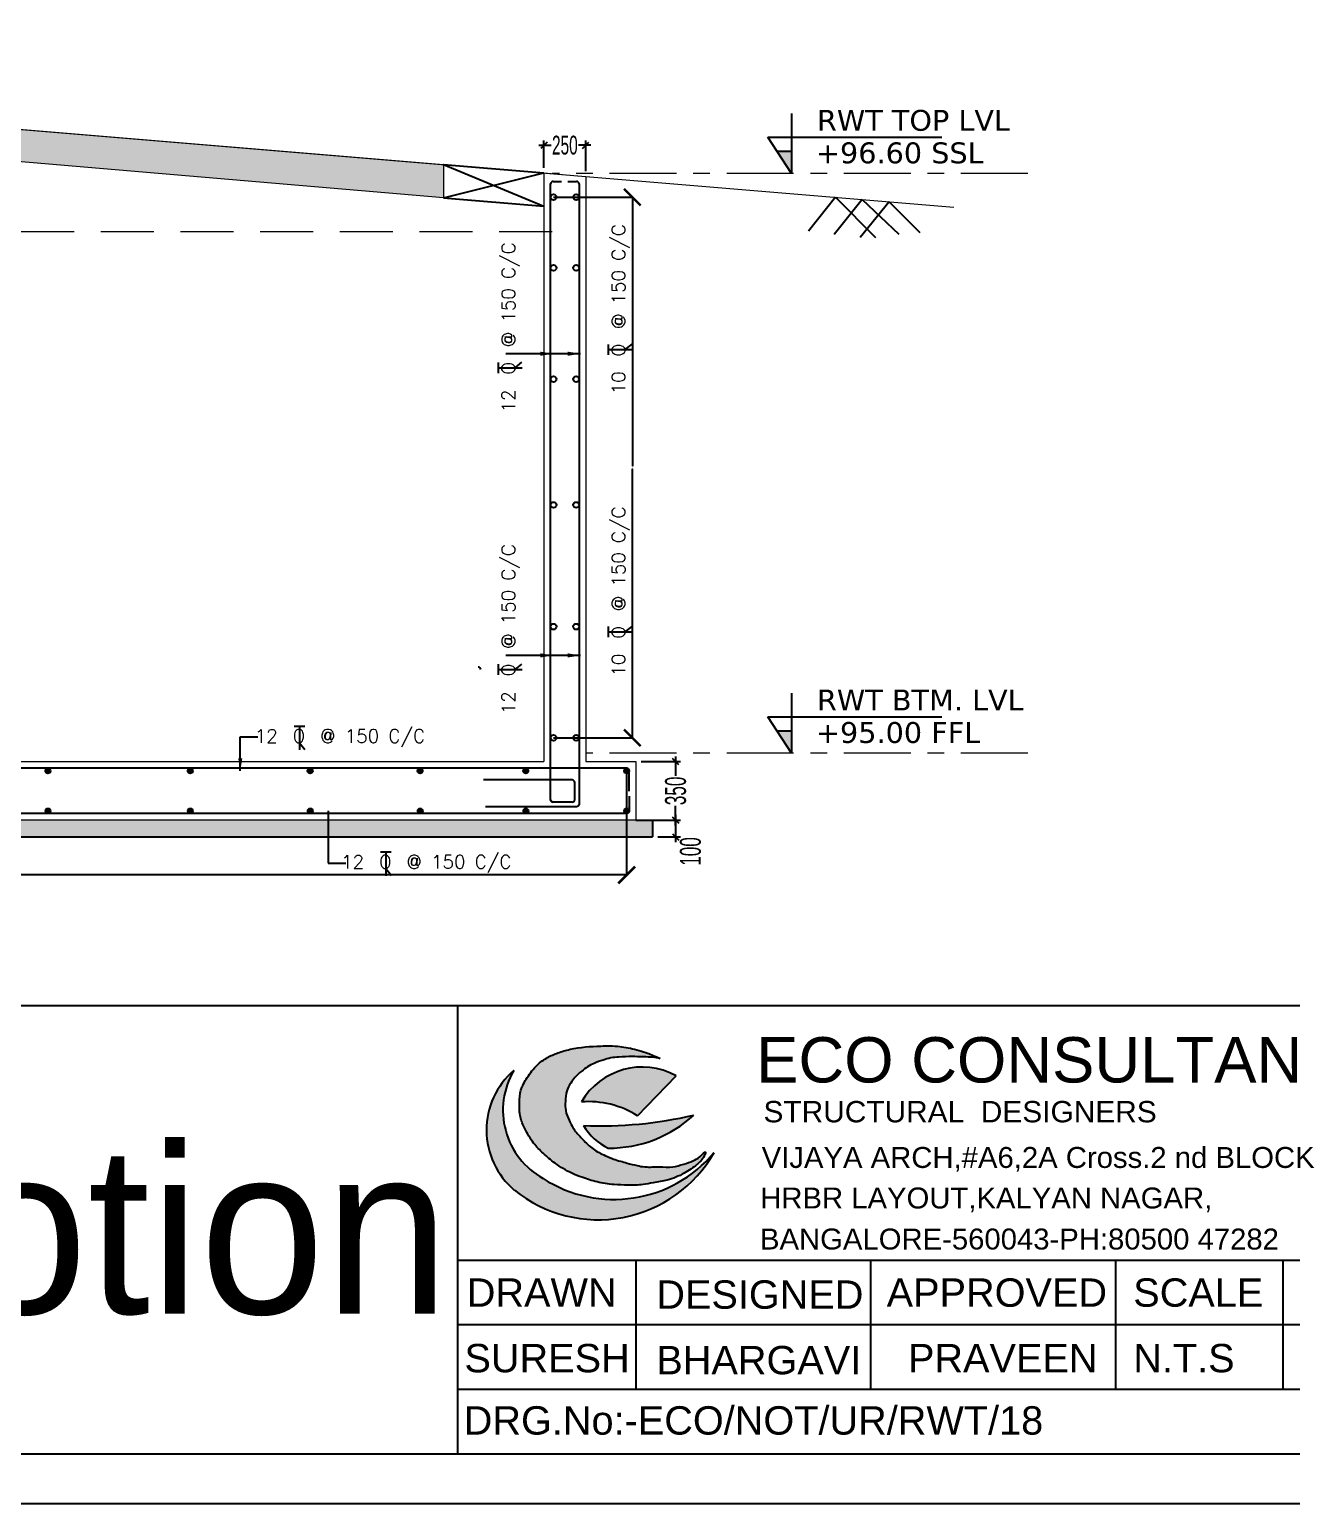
# Model space of a CAD drawing. Extents: x 1878645 to 3043969, y -1160829 to -603973.
# Drawn here: x 2196555 to 2204099, y -806066 to -797250 of the extents above; entities that cross this region are included whole.
import ezdxf
from ezdxf.enums import TextEntityAlignment as Align

# ---------------------------------------------------------------- set-up
doc = ezdxf.new("R2010")
doc.units = 0
doc.header["$LTSCALE"] = 100
doc.header["$PDMODE"] = 66
doc.linetypes.add('Grids', pattern=[7, 4, -1, 1, -1])
doc.linetypes.add('HIDDEN2', pattern=[4.7625, 3.175, -1.5875])
doc.layers.get('Defpoints').update_dxf_attribs({"lineweight": 0})
for name, color, linetype in [('A-ANNO-DIMS', 8, 'Continuous'), ('A-ANNO-SYMB', 4, 'Continuous'), ('A-ANNO-TEXT', 8, 'Continuous'), ('C-HAT', 8, 'Continuous'), ('C-REINF-DOT', 2, 'Continuous'), ('C-RETAINING WALL DETAILS', 4, 'Continuous'), ('CDIM', 3, 'Continuous'), ('Dim', 3, 'Continuous'), ('REINF', 5, 'Continuous')]:
    doc.layers.add(name, color=color, linetype=linetype)
for name, color, linetype, lineweight in [('A-ELEV-0.7', 5, 'Continuous', 0), ('A-GRID', 8, 'Grids', 0), ('A-STRU-CONC', 2, 'Continuous', 0)]:
    doc.layers.add(name, color=color, linetype=linetype, lineweight=lineweight)
doc.styles.add('ARIAL', font='arial.ttf')
doc.styles.add('ROMANS', font='simplex.shx', dxfattribs={"width": 0.75})
doc.styles.add('sobha.sed', font='swisscl.ttf', dxfattribs={"width": 0.8})
doc.styles.get("Standard").update_dxf_attribs({"font": 'verdana.ttf'})
doc.dimstyles.new('mm ond feet with line', dxfattribs={"dimtxt": 200, "dimasz": 100, "dimexe": 0.18, "dimexo": 0.0625, "dimgap": 0.09, "dimtad": 0, "dimdec": 0, "dimzin": 0, "dimdsep": 46, "dimtxsty": 'Standard', "dimblk": 'ARCHTICK', "dimcen": 0, "dimclrd": 8, "dimclre": 8, "dimclrt": 7, "dimadec": 0, "dimazin": 0, "dimtfac": 1, "dimtdec": 0, "dimtofl": 0, "dimtmove": 0, "dimatfit": 3, "dimfxl": 1, "dimtolj": 1, "dimtzin": 0, "dimarcsym": 0})
doc.dimstyles.new('S-25 MM', dxfattribs={"dimscale": 25, "dimtxt": 2.5, "dimasz": 1.5, "dimexe": 1.15, "dimexo": 1.25, "dimgap": 0.1, "dimtad": 0, "dimdec": 0, "dimrnd": 0.0005, "dimzin": 0, "dimdsep": 46, "dimtxsty": 'sobha.sed', "dimblk": 'OBLIQUE', "dimcen": 0.09, "dimdle": 1.25, "dimclrd": 8, "dimclre": 8, "dimclrt": 6, "dimadec": 0, "dimazin": 0, "dimtfac": 1, "dimtdec": 0, "dimtofl": 0, "dimtmove": 1, "dimatfit": 3, "dimfxl": 1, "dimtolj": 1, "dimtzin": 0, "dimlwd": -1, "dimlwe": -1, "dimarcsym": 0})

# ---------------------------------------------------------------- blocks, each defined once
blk = doc.blocks.new('A$C03881B15')
h = blk.add_hatch(color=86)
edge = h.paths.add_edge_path()
edge.add_spline(control_points=[(80.13, 74.41), (78.85, 75), (76.69, 76), (73.1, 77.43), (68.18, 78.81), (61.26, 80.31), (50.9, 80.22), (41.22, 79.59), (33.08, 77.17), (27.87, 74.93), (22.82, 71.27), (18.86, 65.95), (15.44, 60.15), (15.18, 53.72), (15.1, 47.58), (18.03, 41.39), (21.16, 35.51), (26.32, 30.5), (31.99, 25.53), (38.13, 21.89), (44.74, 19.25), (51.16, 17.26), (58.33, 16.06), (65.45, 16.02), (71.55, 15.89), (77.51, 17.26), (84.07, 18.16), (90.9, 20.98), (96.88, 25.11), (99.82, 27.85), (101.76, 32.3), (97.95, 28.47), (95.29, 27.07), (90.7, 25.57), (85.71, 24), (79.61, 24.63), (74.11, 24.11), (69.12, 25.03), (64.34, 26.36), (59.38, 27.61), (54.15, 29.86), (48.99, 32.35), (44.79, 36.67), (40.7, 40.84), (38.23, 45.5), (36.25, 50.18), (36.39, 54.8), (36.72, 59.25), (38.65, 62.9), (40.96, 66.04), (44.55, 69.15), (48.83, 72.15), (53.58, 73.58), (57.36, 74.9), (61.86, 75.08), (66.86, 75.47), (72.1, 75.08), (76.47, 75.16), (79.05, 74.63), (80.13, 74.41)], knot_values=[0, 0, 0, 0, 4.246861, 7.151323, 11.574121, 19.568641, 28.284106, 42.532398, 48.483783, 53.661456, 59.51565, 66.913681, 73.498071, 79.210966, 85.953473, 91.616477, 99.444488, 105.843059, 113.009162, 122.067605, 127.0701, 134.32743, 142.216889, 148.745282, 155.694438, 160.400867, 167.046747, 175.449227, 182.569509, 187.795037, 189.591977, 192.748202, 196.718591, 201.178225, 206.385034, 212.489071, 219.22456, 222.909441, 227.611665, 234.117384, 238.200733, 244.721149, 251.073285, 256.13887, 262.138806, 266.82668, 271.11882, 275.84401, 280.031219, 283.282413, 287.51717, 294.218602, 298.74557, 302.327722, 306.174014, 312.165346, 317.363286, 321.907225, 325.229978, 325.229978, 325.229978, 325.229978], degree=3, periodic=0)
for points in [[(12.6, 68.89, 0.461258), (12.85, 13.7, 0.462447), (105.12, 31.11, -0.379805), (26.12, 19.06, -0.421297)], [(87.5, 66.42, 0.406571), (43.8, 54.37, -0.163156), (69.65, 47.96)], [(95.68, 48.32, -0.068364), (44.78, 43.49, 0.15409), (56.2, 33.05, 0.189191)]]:
    blk.add_hatch(color=8).paths.add_polyline_path(points)
at = {"color": 8}
blk.add_line((69.65, 47.96), (87.5, 66.42), dxfattribs=at)
for centre, radius, start, end in [((36.28, 41.4), 36.28, 130.73376, 229.78127), ((43.68, 50.57), 36.08, 149.48206, 240.8643), ((71.84, 37.97), 32.48, 61.17081, 149.67179), ((47.18, 12.61), 41.89, 57.55821, 94.62417), ((52.66, 231.17), 187.84, 267.5961, 283.23961), ((56.49, 90.98), 57.93, 269.72004, 312.57295), ((67.03, 56.37), 25.71, 210.05787, 245.09714), ((51.59, 61.61), 61.61, 231.04983, 330.32193), ((58.83, 69.58), 60.19, 237.0781, 320.26627)]:
    blk.add_arc(centre, radius, start, end, dxfattribs=at)
at = {"color": 86}
blk.add_spline([(80.13, 74.41), (76.26, 76.15), (73.56, 77.2), (69.31, 78.46), (61.47, 79.98), (52.75, 80.18), (38.58, 78.67), (32.88, 76.98), (28.15, 74.86), (23.43, 71.4), (18.8, 65.63), (15.85, 59.74), (15.22, 54.07), (15.64, 47.34), (17.75, 42.08), (21.75, 35.35), (26.17, 30.72), (31.64, 26.1), (39.43, 21.47), (44.06, 19.58), (51, 17.47), (58.79, 16.21), (65.32, 16), (72.26, 16.21), (76.89, 17.05), (83.42, 18.32), (91.21, 21.47), (97.1, 25.47), (100.47, 29.46), (101.1, 31.14), (98.57, 29.25), (95.2, 27.15), (90.99, 25.68), (85.94, 24.41), (79.84, 24.41), (73.1, 24.41), (69.47, 25.01), (64.91, 26.18), (58.67, 28), (54.89, 29.57), (49.17, 32.69), (44.48, 36.98), (41.1, 40.75), (38.11, 45.95), (36.55, 50.37), (36.42, 54.66), (37.07, 59.34), (38.89, 63.11), (40.84, 65.71), (43.96, 68.57), (49.61, 72.18), (53.87, 73.7), (57.31, 74.7), (61.14, 75.07), (67.13, 75.33), (72.32, 75.15), (76.86, 74.98), (80.13, 74.41)], degree=3, dxfattribs=at)
blk = doc.blocks.new('TAG - LEVEL VERTICAL')
blk.add_hatch(color=256).paths.add_polyline_path([(0, 1.65), (0, 4.34), (-1.75, 4.34)])
for p, q in [((0, 8.83), (0, 1.65)), ((-2.83, 6), (17.95, 6)), ((0, 1.65), (-2.83, 6)), ((-1.75, 4.34), (0, 4.34))]:
    blk.add_line(p, q)
at = {"color": 7}
for tag, p in [('LVL', (3.03, 6.78)), ('HEIGHT', (2.91, 2.89))]:
    blk.add_attdef(tag, p, '', height=2.5, dxfattribs=at)
blk = doc.blocks.new('_OBLIQUE')
at = {"color": 0, "linetype": 'ByBlock'}
blk.add_line((-0.5, -0.5), (0.5, 0.5), dxfattribs=at)
blk = doc.blocks.new('*D1374')
at = {"layer": 'Defpoints', "color": 0, "transparency": 16777216}
for p in [(2199880.5, -797942.8), (2199630.5, -798108.3), (2199880.5, -798129.1)]:
    blk.add_point(p, dxfattribs=at)
at = {"layer": 'Dim', "color": 8, "transparency": 16777216}
for p, q in [((2199599.2, -797942.8), (2199674.4, -797942.8)), ((2199630.5, -798077), (2199630.5, -797914.1)), ((2199911.7, -797942.8), (2199836.5, -797942.8)), ((2199880.5, -798097.9), (2199880.5, -797914.1))]:
    blk.add_line(p, q, dxfattribs=at)
at = {"layer": 'Dim', "color": 8, "transparency": 16777216, "xscale": 37.5, "yscale": 37.5, "zscale": 37.5, "rotation": 180}
blk.add_blockref('_OBLIQUE', (2199630.5, -797942.8), dxfattribs=at)
at = {"layer": 'Dim', "color": 8, "transparency": 16777216, "xscale": 37.5, "yscale": 37.5, "zscale": 37.5}
blk.add_blockref('_OBLIQUE', (2199880.5, -797942.8), dxfattribs=at)
at = {"layer": 'Dim', "color": 6, "transparency": 16777216, "insert": (2199755.5, -797942.8), "char_height": 112.5, "attachment_point": 5, "style": 'sobha.sed'}
blk.add_mtext('\\A1;250', dxfattribs=at)
blk = doc.blocks.new('*D1378')
at = {"layer": 'Defpoints', "color": 0, "transparency": 16777216}
for p in [(2200180.5, -801629.1), (2200180.5, -801979.1), (2200417.9, -801979.1)]:
    blk.add_point(p, dxfattribs=at)
at = {"layer": 'Dim', "color": 8, "transparency": 16777216}
for p, q in [((2200211.7, -801629.1), (2200446.7, -801629.1)), ((2200417.9, -801597.9), (2200417.9, -801714.2)), ((2200417.9, -802010.4), (2200417.9, -801894)), ((2200211.7, -801979.1), (2200446.7, -801979.1))]:
    blk.add_line(p, q, dxfattribs=at)
at = {"layer": 'Dim', "color": 8, "transparency": 16777216, "xscale": 37.5, "yscale": 37.5, "zscale": 37.5}
for p, rotation in [((2200417.9, -801629.1), 90), ((2200417.9, -801979.1), 270)]:
    blk.add_blockref('_OBLIQUE', p, dxfattribs=dict(at, rotation=rotation))
at = {"layer": 'Dim', "color": 6, "transparency": 16777216, "insert": (2200417.9, -801804.1), "char_height": 125, "attachment_point": 5, "rotation": 90, "style": 'sobha.sed'}
blk.add_mtext('\\A1;350', dxfattribs=at)
blk = doc.blocks.new('*D1379')
at = {"layer": 'Defpoints', "color": 0, "transparency": 16777216}
for p in [(2200280.5, -801979.1), (2200280.5, -802079.1), (2200417.9, -802079.1)]:
    blk.add_point(p, dxfattribs=at)
at = {"layer": 'Dim', "color": 8, "transparency": 16777216}
for p, q in [((2200417.9, -801947.9), (2200417.9, -802110.4)), ((2200311.7, -801979.1), (2200446.7, -801979.1)), ((2200311.7, -802079.1), (2200446.7, -802079.1))]:
    blk.add_line(p, q, dxfattribs=at)
at = {"layer": 'Dim', "color": 8, "transparency": 16777216, "xscale": 37.5, "yscale": 37.5, "zscale": 37.5}
for p, rotation in [((2200417.9, -801979.1), 90), ((2200417.9, -802079.1), 270)]:
    blk.add_blockref('_OBLIQUE', p, dxfattribs=dict(at, rotation=rotation))
at = {"layer": 'Dim', "color": 6, "transparency": 16777216, "insert": (2200506.7, -802166.3), "char_height": 125, "attachment_point": 5, "rotation": 90, "style": 'sobha.sed'}
blk.add_mtext('\\A1;100', dxfattribs=at)
blk = doc.blocks.new('_ARCHTICK')
at = {"color": 0, "linetype": 'ByBlock', "const_width": 0.15}
blk.add_lwpolyline([(-0.5, -0.5), (0.5, 0.5)], dxfattribs=at)
blk = doc.blocks.new('*D1336')
at = {"layer": 'Defpoints', "color": 0, "ltscale": 0.001, "transparency": 16777216}
for p in [(2199688, -798253.4), (2200159, -798253.4), (2199688, -801486.8)]:
    blk.add_point(p, dxfattribs=at)
at = {"layer": 'Dim', "color": 8, "lineweight": -2, "ltscale": 0.001, "transparency": 16777216}
for p, q in [((2199688, -798253.4), (2200159.2, -798253.4)), ((2200159, -798253.4), (2200159, -799862.8)), ((2200159, -801486.8), (2200159, -799877.4)), ((2199688, -801486.8), (2200159.2, -801486.8))]:
    blk.add_line(p, q, dxfattribs=at)
at = {"layer": 'Dim', "color": 8, "lineweight": -2, "ltscale": 0.001, "transparency": 16777216, "xscale": 100, "yscale": 100, "zscale": 100}
for p, rotation in [((2200159, -798253.4), 90), ((2200159, -801486.8), 270)]:
    blk.add_blockref('_ARCHTICK', p, dxfattribs=dict(at, rotation=rotation))
at = {"layer": 'Dim', "color": 7, "ltscale": 0.001, "transparency": 16777216, "insert": (2200159, -799870.1), "char_height": 4.5, "attachment_point": 5, "rotation": 90}
blk.add_mtext('\\A1;1617', dxfattribs=at)
blk = doc.blocks.new('TOR')
at = {"color": 2}
for p, q in [((-1.08, 3.13), (0.9, 3.13)), ((-0.09, 3.13), (-0.09, -1.3)), ((-0.09, 0.04), (0.95, -1.24))]:
    blk.add_line(p, q, dxfattribs=at)
at = {"color": 2, "style": 'ROMANS'}
blk.add_text('O', height=2.5, dxfattribs=at).set_placement((-1.35, 0.04))
blk.add_attdef('TOR', text='', height=2.5, dxfattribs=at).set_placement((-4.14, 0.04), align=Align.RIGHT)
blk.add_attdef('DIST', (3.77, 0.04), '', height=2.5, dxfattribs=at)
blk = doc.blocks.new('*D1338')
at = {"layer": 'Defpoints', "color": 0, "ltscale": 0.001, "transparency": 16777216}
for p in [(2190042.1, -801684.6), (2200125, -801684.6), (2190042.1, -802307)]:
    blk.add_point(p, dxfattribs=at)
at = {"layer": 'Dim', "color": 8, "lineweight": -2, "ltscale": 0.001, "transparency": 16777216}
for p, q in [((2190042.1, -801684.7), (2190042.1, -802307.2)), ((2200125, -801684.7), (2200125, -802307.2)), ((2190042.1, -802307), (2195076.2, -802307)), ((2200125, -802307), (2195090.9, -802307))]:
    blk.add_line(p, q, dxfattribs=at)
at = {"layer": 'Dim', "color": 8, "lineweight": -2, "ltscale": 0.001, "transparency": 16777216, "xscale": 100, "yscale": 100, "zscale": 100, "rotation": 180}
blk.add_blockref('_ARCHTICK', (2190042.1, -802307), dxfattribs=at)
at = {"layer": 'Dim', "color": 8, "lineweight": -2, "ltscale": 0.001, "transparency": 16777216, "xscale": 100, "yscale": 100, "zscale": 100}
blk.add_blockref('_ARCHTICK', (2200125, -802307), dxfattribs=at)
at = {"layer": 'Dim', "color": 7, "ltscale": 0.001, "transparency": 16777216, "insert": (2195083.5, -802307), "char_height": 4.5, "attachment_point": 5}
blk.add_mtext('\\A1;5041', dxfattribs=at)

msp = doc.modelspace()

# ---------------------------------------------------------------- hatches: boundary and pattern name
at = {"layer": 'C-HAT'}
h = msp.add_hatch(dxfattribs=at)
h.set_pattern_fill('AR-CONC', color=256, scale=0.5, angle=179.157941015)
h.set_pattern_definition([(229.157941, (-73666.945, 31164.42), (-90.9653752, 9.3073908), [9.525, -104.775]), (174.157941, (-73666.945, 31164.42), (16.2159055, -95.7770778), [7.62, -83.820292]), (279.6093857, (-73674.525, 31165.2), (-74.7494695, -86.469683), [8.0950044, -89.0451223]), (225.342141, (-73667.32, 31139.02), (-135.215952, 23.010806), [14.2875, -157.1625]), (275.7934986, (-73678.59, 31140.94), (-120.5073564, -121.955236), [12.1425116, -133.567804]), (170.342092, (-73667.32, 31139.02), (-120.507356, -121.955236), [11.4299835, -125.729866]), (200.157941, (-73679.92, 31145.56), (-75.0475554, 52.2411527), [9.525, -104.775]), (145.157941, (-73679.92, 31145.56), (-32.251106, -91.6299108), [7.62, -83.82]), (250.609386, (-73686.18, 31149.91), (-107.2986613, -39.3887586), [8.0950044, -89.0449688]), (216.657941, (-73666.945, 31164.42), (-2.16545258, -42.25025837), [0, -82.804, 0, -85.09, 0, -84.1375]), (186.657941, (-73666.945, 31164.42), (-34.1423587, -49.5938813), [0, -48.514, 0, -80.899, 0, -32.0675]), (146.657941, (-73638.627, 31164.004), (-67.74588075, 3.86039406), [0, -31.75, 0, -99.06, 0, -131.445]), (136.657941, (-73625.93, 31163.82), (-74.2434282, -11.6234065), [0, -41.275, 0, -65.786, 0, -93.345])])
h.paths.add_polyline_path([(2189880.451, -801979.13191), (2189880.451, -802079.13191), (2200280.451, -802079.13191), (2200280.451, -801979.13191), (2200180.451, -801979.13191), (2189980.451, -801979.13191)])
at = {"layer": 'C-REINF-DOT'}
h = msp.add_hatch(color=9, dxfattribs=at)
h.dxf.hatch_style = 1
edge = h.paths.add_edge_path()
edge.add_arc((2196665.27964, -801684.64422), 15, 0, 360)
h = msp.add_hatch(color=9, dxfattribs=at)
h.dxf.hatch_style = 1
edge = h.paths.add_edge_path()
edge.add_arc((2197516.25522, -801684.64422), 15, 0, 360)
h = msp.add_hatch(color=9, dxfattribs=at)
h.dxf.hatch_style = 1
edge = h.paths.add_edge_path()
edge.add_arc((2198232.95274, -801684.64422), 15, 0, 360)
h = msp.add_hatch(color=9, dxfattribs=at)
h.dxf.hatch_style = 1
edge = h.paths.add_edge_path()
edge.add_arc((2198890.41907, -801684.64422), 15, 0, 360)
h = msp.add_hatch(color=9, dxfattribs=at)
h.dxf.hatch_style = 1
edge = h.paths.add_edge_path()
edge.add_arc((2199522.15684, -801684.64422), 15, 0, 360)
h = msp.add_hatch(color=9, dxfattribs=at)
h.dxf.hatch_style = 1
edge = h.paths.add_edge_path()
edge.add_arc((2200124.99525, -801684.64422), 15, 0, 360)
h = msp.add_hatch(color=9, dxfattribs=at)
h.dxf.hatch_style = 1
edge = h.paths.add_edge_path()
edge.add_arc((2196665.7354, -801924.13191), 15, 0, 360)
h = msp.add_hatch(color=9, dxfattribs=at)
h.dxf.hatch_style = 1
edge = h.paths.add_edge_path()
edge.add_arc((2197516.71097, -801924.13191), 15, 0, 360)
h = msp.add_hatch(color=9, dxfattribs=at)
h.dxf.hatch_style = 1
edge = h.paths.add_edge_path()
edge.add_arc((2198233.4085, -801924.13191), 15, 0, 360)
h = msp.add_hatch(color=9, dxfattribs=at)
h.dxf.hatch_style = 1
edge = h.paths.add_edge_path()
edge.add_arc((2198890.87482, -801924.13191), 15, 0, 360)
h = msp.add_hatch(color=9, dxfattribs=at)
h.dxf.hatch_style = 1
edge = h.paths.add_edge_path()
edge.add_arc((2199522.6126, -801924.13191), 15, 0, 360)
h = msp.add_hatch(color=9, dxfattribs=at)
h.dxf.hatch_style = 1
edge = h.paths.add_edge_path()
edge.add_arc((2200125.451, -801924.13191), 15, 0, 360)
at = {"layer": 'Dim', "transparency": 33554546}
msp.add_hatch(color=8, dxfattribs=at).paths.add_polyline_path([(2191130.451, -797399.96524), (2199030.98386, -798058.34298), (2199030.98386, -798256.74818), (2191130.451, -797584.36241)])

# ---------------------------------------------------------------- linework, layer by layer
for p, q in [((2205157.09354, -803090.01066), (2173612.67005, -803090.01066)), ((2199116.13871, -805768.77883), (2199116.13871, -803095.74178)), ((2205157.09354, -804611.57852), (2199116.13871, -804611.57852)), ((2200180.70223, -804611.57852), (2200180.70223, -805383.04539)), ((2201583.29806, -804611.57852), (2201583.29806, -805383.04539)), ((2201583.29806, -804611.57852), (2201583.29806, -805383.04539)), ((2203047.97925, -804611.57852), (2203047.97925, -805383.04539)), ((2204046.709, -804611.57852), (2204046.709, -805383.04539)), ((2205157.09354, -804997.31195), (2199116.13871, -804997.31195)), ((2205157.09354, -805383.04539), (2199116.13871, -805383.04539)), ((2173326.94157, -805768.77883), (2205157.09354, -805768.77883))]:
    msp.add_line(p, q)
at = {"color": 35}
msp.add_line((2173029.78396, -806065.93645), (2205442.82201, -806065.93645), dxfattribs=at)
at = {"layer": 'A-ANNO-DIMS'}
for p, q in [((2199030.451, -798058.29858), (2199630.451, -798108.29858)), ((2199030.451, -798058.29858), (2199630.451, -798306.88014)), ((2199030.451, -798256.88014), (2199630.451, -798108.29858)), ((2199030.451, -798256.88014), (2199630.451, -798306.88014)), ((2201373.92054, -798253.58771), (2201211.33157, -798456.65673)), ((2201533.66483, -798266.89973), (2201366.2333, -798476.01698)), ((2201373.92054, -798253.58771), (2201613.50961, -798494.85657)), ((2201693.40911, -798280.21175), (2201521.13502, -798495.37722)), ((2201533.66483, -798266.89973), (2201751.28171, -798474.6948)), ((2201693.40911, -798280.21175), (2201877.49497, -798464.01763))]:
    msp.add_line(p, q, dxfattribs=at)
at = {"layer": 'A-ELEV-0.7', "linetype": 'HIDDEN2'}
msp.add_line((2199680.59242, -798461.12069), (2190480.59242, -798461.12069), dxfattribs=at)
at = {"layer": 'A-GRID'}
for p, q in [((2202523.1268, -798112.46524), (2199680.451, -798112.46524)), ((2202523.1268, -801579.13191), (2199880.451, -801579.13191))]:
    msp.add_line(p, q, dxfattribs=at)
at = {"layer": 'A-STRU-CONC'}
for p, q in [((2189335.80311, -797250.41125), (2202080.59389, -798312.47715)), ((2199630.451, -798108.29858), (2199830.451, -798124.96524)), ((2199630.451, -798108.29858), (2199630.451, -801629.13191)), ((2199880.451, -798129.13191), (2199880.451, -801629.13191)), ((2190530.451, -801629.13191), (2199630.451, -801629.13191)), ((2199880.451, -801629.13191), (2200180.451, -801629.13191)), ((2200180.451, -801629.13191), (2200180.451, -801979.13191)), ((2200180.451, -801979.13191), (2189980.451, -801979.13191))]:
    msp.add_line(p, q, dxfattribs=at)
msp.add_lwpolyline([(2199030.98386, -798058.16662), (2199030.98386, -798256.74818), (2191130.451, -797584.36241), (2191130.451, -797399.96524)], close=True, dxfattribs=at)
at = {"layer": 'C-REINF-DOT', "color": 7}
for centre, radius in [((2199687.951, -798253.38245), 17.5), ((2199823.0212, -798253.38245), 17.5), ((2199687.951, -798676.16557), 17.5), ((2199823.0212, -798676.16557), 17.5), ((2199687.951, -799341.8295), 17.5), ((2199823.0212, -799341.8295), 17.5), ((2199687.951, -800093.92359), 17.5), ((2199823.0212, -800093.92359), 17.5), ((2199687.951, -800821.75658), 17.5), ((2199823.0212, -800821.75658), 17.5), ((2199687.951, -801486.81252), 17.5), ((2199823.0212, -801486.81252), 17.5), ((2196665.27964, -801684.64422), 15), ((2197516.25522, -801684.64422), 15), ((2198232.95274, -801684.64422), 15), ((2198890.41907, -801684.64422), 15), ((2199522.15684, -801684.64422), 15), ((2200124.99525, -801684.64422), 15), ((2196665.7354, -801924.13191), 15), ((2197516.71097, -801924.13191), 15), ((2198233.4085, -801924.13191), 15), ((2198890.87482, -801924.13191), 15), ((2199522.6126, -801924.13191), 15), ((2200125.451, -801924.13191), 15)]:
    msp.add_circle(centre, radius, dxfattribs=at)
at = {"layer": 'C-RETAINING WALL DETAILS', "color": 2}
for p, q in [((2200180.451, -801979.13191), (2200280.451, -801979.13191)), ((2200280.451, -801979.13191), (2200280.451, -802079.13191)), ((2189880.451, -802079.13191), (2200280.451, -802079.13191))]:
    msp.add_line(p, q, dxfattribs=at)
at = {"layer": 'REINF'}
for p, q in [((2199685.451, -798158.59445), (2199734.58971, -798158.59445)), ((2199773.84837, -798158.59445), (2199825.451, -798158.59445)), ((2199799.49822, -801738.65142), (2199268.76057, -801738.65142)), ((2199814.49822, -801856.56612), (2199814.49822, -801753.65142))]:
    msp.add_line(p, q, dxfattribs=at)
for points in [[(2199670.451, -801856.56612), (2199670.451, -798173.59445)], [(2199840.451, -798173.59445), (2199840.451, -801884.13191)]]:
    msp.add_lwpolyline(points, dxfattribs=at)
for points in [[(2200140.451, -801806.0566), (2200140.451, -801684.13191, 0.4142135624), (2200125.451, -801669.13191), (2190035.36168, -801669.13191, 0.4142135624), (2190020.36168, -801684.13191), (2190020.36168, -801806.0566)], [(2200140.451, -801836.28646), (2200140.451, -801924.13191, -0.4142135624), (2200125.451, -801939.13191), (2190035.36168, -801939.13191, -0.4142135624), (2190020.36168, -801924.13191), (2190020.36168, -801836.28646)], [(2199799.49822, -801871.56612), (2199685.451, -801871.56612, -0.4142135624), (2199670.451, -801856.56612)], [(2199840.451, -801884.13191, -0.4142135624), (2199825.451, -801899.13191), (2199281.60371, -801899.13191)]]:
    msp.add_lwpolyline(points, format="xyb", dxfattribs=at)
for centre, start, end in [((2199685.451, -798173.59445), 90, 180), ((2199825.451, -798173.59445), 0, 90), ((2199237.98711, -801078.8713), 0, 90), ((2199799.49822, -801753.65142), 0, 90), ((2199685.451, -801856.56612), 180, 270), ((2199799.49822, -801856.56612), 270, 0)]:
    msp.add_arc(centre, 15, start, end, dxfattribs=at)

# ---------------------------------------------------------------- block references
at = {"color": 1, "xscale": 12.95768113167237, "yscale": 12.95768113167237, "zscale": 12.95768113167237}
msp.add_blockref('A$C03881B15', (2199286.95777, -804368.83981), dxfattribs=at)
at = {"layer": 'A-ANNO-SYMB', "xscale": 50, "yscale": 50, "zscale": 50}
for p, values in [((2201111.08809, -798195.19876), {'LVL': 'RWT TOP LVL', 'HEIGHT': '+96.60 SSL'}), ((2201111.08809, -801661.86543), {'LVL': 'RWT BTM. LVL', 'HEIGHT': '+95.00 FFL'})]:
    msp.add_blockref('TAG - LEVEL VERTICAL', p, dxfattribs=at).add_auto_attribs(values)
at = {"layer": 'CDIM', "color": 7}
ref = msp.add_blockref('TOR', (2200117.45706, -799162.3488), dxfattribs=dict(at, xscale=32, yscale=32, zscale=32, rotation=89.99999999998403))
ref.add_attrib('TOR', '10', dxfattribs={"layer": '0', "color": 7, "height": 80, "rotation": 90, "style": 'ROMANS'}).set_placement((2200116.29756, -799294.97996), align=Align.RIGHT)
ref.add_attrib('DIST', '@ 150 C/C ', (2200116.29756, -799041.68865), dxfattribs={"layer": '0', "color": 7, "height": 80, "rotation": 90, "style": 'ROMANS'})
ref = msp.add_blockref('TOR', (2199459.03102, -799271.37418), dxfattribs=dict(at, xscale=32, yscale=32, zscale=32, rotation=89.99999999998403))
ref.add_attrib('TOR', '12', dxfattribs={"layer": '0', "color": 7, "height": 80, "rotation": 90, "style": 'ROMANS'}).set_placement((2199457.87153, -799404.00534), align=Align.RIGHT)
ref.add_attrib('DIST', '@ 150 C/C ', (2199457.87153, -799150.71402), dxfattribs={"layer": '0', "color": 7, "height": 80, "rotation": 90, "style": 'ROMANS'})
ref = msp.add_blockref('TOR', (2200117.45706, -800850.5332), dxfattribs=dict(at, xscale=32, yscale=32, zscale=32, rotation=89.99999999998403))
ref.add_attrib('TOR', '10', dxfattribs={"layer": '0', "color": 7, "height": 80, "rotation": 90, "style": 'ROMANS'}).set_placement((2200116.29756, -800983.16436), align=Align.RIGHT)
ref.add_attrib('DIST', '@ 150 C/C ', (2200116.29756, -800729.87304), dxfattribs={"layer": '0', "color": 7, "height": 80, "rotation": 90, "style": 'ROMANS'})
ref = msp.add_blockref('TOR', (2199459.03102, -801075.69627), dxfattribs=dict(at, xscale=32, yscale=32, zscale=32, rotation=89.99999999998403))
ref.add_attrib('TOR', '12', dxfattribs={"layer": '0', "color": 7, "height": 80, "rotation": 90, "style": 'ROMANS'}).set_placement((2199457.87153, -801208.32743), align=Align.RIGHT)
ref.add_attrib('DIST', '@ 150 C/C ', (2199457.87153, -800955.03611), dxfattribs={"layer": '0', "color": 7, "height": 80, "rotation": 90, "style": 'ROMANS'})
ref = msp.add_blockref('TOR', (2198171.51301, -801517.21831), dxfattribs=dict(at, xscale=31.99999999999999, yscale=31.99999999999999, zscale=31.99999999999999))
ref.add_attrib('TOR', '12', dxfattribs={"layer": '0', "color": 7, "height": 80, "style": 'ROMANS'}).set_placement((2198038.88185, -801516.05881), align=Align.RIGHT)
ref.add_attrib('DIST', '@ 150 C/C ', (2198292.17316, -801516.05881), dxfattribs={"layer": '0', "color": 7, "height": 80, "style": 'ROMANS'})
ref = msp.add_blockref('TOR', (2198687.83448, -802269.45456), dxfattribs=dict(at, xscale=31.99999999999999, yscale=31.99999999999999, zscale=31.99999999999999))
ref.add_attrib('TOR', '12', dxfattribs={"layer": '0', "color": 7, "height": 80, "style": 'ROMANS'}).set_placement((2198555.20332, -802268.29506), align=Align.RIGHT)
ref.add_attrib('DIST', '@ 150 C/C ', (2198808.49464, -802268.29506), dxfattribs={"layer": '0', "color": 7, "height": 80, "style": 'ROMANS'})

# ---------------------------------------------------------------- texts
at = {"color": 86, "style": 'ARIAL'}
msp.add_text('ECO CONSULTANTS', height=271.4143071, dxfattribs=at).set_placement((2200898.98501, -803548.16386))
at = {"style": 'ARIAL'}
for s, height, p in [('STRUCTURAL  DESIGNERS ', 127.7909494, (2200942.95357, -803786.38097)), ('VIJAYA ARCH,#A6,2A Cross.2 nd BLOCK', 125.2351305, (2200932.2071, -804058.90745)), ('HRBR LAYOUT,KALYAN NAGAR,', 125.2351305, (2200923.3767, -804301.44757)), ('BANGALORE-560043-PH:80500 47282', 125.2351305, (2200922.13469, -804546.79986)), ('DRAWN', 169.722713, (2199169.49426, -804889.19388)), ('DESIGNED', 169.722713, (2200302.30841, -804901.00558)), ('APPROVED', 169.722713, (2201679.30336, -804889.19388)), ('SCALE', 169.722713, (2203153.41479, -804889.08249)), ('SURESH', 169.722713, (2199155.39434, -805281.30967)), ('BHARGAVI', 169.722713, (2200302.30841, -805293.12137)), ('PRAVEEN', 169.722713, (2201806.79738, -805281.30967)), ('N.T.S', 169.722713, (2203153.41479, -805281.19829)), ('DRG.No:-ECO/NOT/UR/RWT/18', 169.7227133, (2199151.03171, -805653.83941))]:
    msp.add_text(s, height=height, dxfattribs=at).set_placement(p)
at = {"layer": 'A-ANNO-TEXT', "insert": (2195410.5563, -803928.29561), "char_height": 1003.0040168, "width": 37173.7782336, "attachment_point": 1}
msp.add_mtext('\\pxql;{\\fNiagara Solid|b0|i0|c0|p82;\\C251;n\\C252;otio\\C251;n}', dxfattribs=at)

# ---------------------------------------------------------------- dimensions: what is measured, and where the dimension line sits
at = {"layer": 'Dim'}
dim = msp.add_linear_dim(base=(2199880.451, -797942.80116), p1=(2199630.451, -798108.29858), p2=(2199880.451, -798129.13191), dimstyle='S-25 MM', override={"dimtxt": 4.5, "dimblk": 'OBLIQUE'}, dxfattribs=at)
dim.commit()
dim.dimension.update_dxf_attribs({"geometry": '*D1374', "text_midpoint": (2199755.451, -797942.80116)})
at = {"layer": 'Dim', "ltscale": 0.001}
for base, p1, p2, angle, picture, middle in [((2200158.99163, -798253.38245), (2199687.951, -801486.81252), (2199687.951, -798253.38245), 90, '*D1336', (2200158.99163, -799870.09748)), ((2190042.07302, -802307.03803), (2200124.99525, -801684.64422), (2190042.07302, -801684.64422), 180, '*D1338', (2195083.53413, -802307.03803))]:
    dim = msp.add_linear_dim(base=base, p1=p1, p2=p2, angle=angle, dimstyle='mm ond feet with line', override={"dimtxt": 4.5, "dimlfac": 0.5, "dimblk": 'ARCHTICK'}, dxfattribs=at)
    dim.commit()
    dim.dimension.update_dxf_attribs({"geometry": picture, "text_midpoint": middle})
at = {"layer": 'Dim'}
dim = msp.add_linear_dim(base=(2200417.9227, -801979.13191), p1=(2200180.451, -801629.13191), p2=(2200180.451, -801979.13191), angle=90, dimstyle='S-25 MM', override={"dimtxt": 5}, dxfattribs=at)
dim.commit()
dim.dimension.update_dxf_attribs({"geometry": '*D1378', "text_midpoint": (2200417.9227, -801804.13191)})
dim = msp.add_linear_dim(base=(2200417.9227, -802079.13191), p1=(2200280.451, -801979.13191), p2=(2200280.451, -802079.13191), angle=90, dimstyle='S-25 MM', override={"dimtxt": 5}, dxfattribs=at)
dim.commit()
dim.dimension.update_dxf_attribs({"geometry": '*D1379', "text_midpoint": (2200506.6727, -802166.2743), "dimtype": 160})

# ---------------------------------------------------------------- leaders
for points, override in [([(2199684.45984, -799189.60651), (2199402.38974, -799189.60651)], {"dimasz": 3}), ([(2199848.13327, -799189.60651), (2199402.38974, -799189.60651)], {"dimasz": 3}), ([(2199684.45984, -800993.92861), (2199402.38974, -800993.92861)], {"dimasz": 3}), ([(2199848.13327, -800993.92861), (2199402.38974, -800993.92861)], {"dimasz": 3}), ([(2197815.10056, -801684.31569), (2197815.10056, -801480.47125), (2197920.37477, -801480.47125)], {"dimasz": 3}), ([(2198341.59214, -801923.94813), (2198341.59214, -802237.0001), (2198446.86635, -802237.0001)], {"dimtxt": 5})]:
    msp.add_leader(points, dimstyle='S-25 MM', override=override, dxfattribs=at)

doc.saveas('drawing.dxf')
